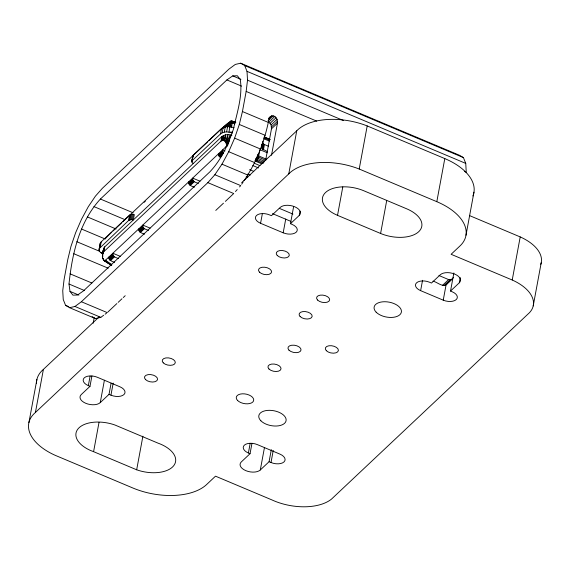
<?xml version="1.0" encoding="UTF-8"?>
<svg xmlns="http://www.w3.org/2000/svg" width="570" height="570" viewBox="0 0 570 570"><rect width="100%" height="100%" fill="white"/><g stroke="black" fill="none" stroke-linecap="round" stroke-linejoin="round"><path stroke-width="0.85" d="M224.445 127.673L224.452 126.02L230.686 121.189L235.659 121.959M226.625 126.797L226.696 124.153L225.563 127.153M265.684 160.056L271.477 128.813L271.106 124.923L268.897 122.009L274.882 116.373L277.091 119.287L277.462 123.177L271.505 155.289M114.62 262.321C112.204 261.48 108.222 260.39 108.884 256.999M118.61 258.559C116.195 257.726 112.204 256.635 112.874 253.244L120.185 256.322M144.538 234.142C142.122 233.301 138.139 232.211 138.802 228.827M148.528 230.387C146.112 229.546 142.13 228.456 142.792 225.065L150.109 228.143M194.413 187.174C191.997 186.34 188.014 185.25 188.677 181.859M198.403 183.419C195.987 182.585 192.005 181.488 192.667 178.104L199.977 181.182M221.965 155.674L220.255 157.284L219.08 156.237L218.595 153.679M219.614 156.871L223.604 153.109L222.706 151.677L222.585 149.924L225.029 150.95M255.061 160.833L256.101 161.445L257.989 158.446L257.348 156.615L257.462 154.926L258.759 155.973L266.09 159.059M229.112 126.861L229.503 121.987L232.496 121.496L235.809 122.286M68.999 284.017C72.084 253.871 79.28 221.965 100.413 199.037L226.888 79.935L232.724 75.888L237.341 75.753L240.284 79.536C242.813 96.259 236.892 112.96 233.415 129.19C228.143 144.609 221.21 159.935 209.845 171.869L83.377 290.971L77.534 295.018L72.917 295.153L69.982 291.363L68.999 284.017L84.36 290.486M111.122 265.307C108.4 262.863 103.875 261.822 102.564 258.089L102.857 255.538M103.127 253.073L103.719 248.278L104.716 246.895L221.787 136.65C224.587 134.292 228.549 134.263 231.897 135.282M102.671 257.177L102.351 256.272L103.484 249.781L102.458 254.697L103.719 248.278L102.458 254.697L102.564 258.089L104.26 260.554L110.701 264.858M69.569 307.7L74.962 306.468L81.375 301.744L207.851 182.642L214.854 174.726L221.979 164.174L228.72 151.698L234.633 138.147L239.315 124.452L242.435 111.535L246.162 91.428L247.515 80.171L247.017 71.357L244.687 65.564L240.69 63.206L235.296 64.431L228.884 69.162L102.408 188.264L95.404 196.173L88.286 206.725L81.538 219.201L75.625 232.752L70.951 246.454L67.823 259.364L64.096 279.478L62.743 290.728L63.249 299.549L65.571 305.335L69.569 307.7L95.439 318.58L100.826 317.355L103.683 315.253M227.943 144.93L226.653 145.4L225.784 142.058L226.155 140.89L225.556 134.826L224.701 141.054L228.385 143.668L225.998 146.711L105.471 260.212L104.26 260.554M102.999 254.199L99.565 251.527L99.009 250.08L100.242 243.191L101.239 241.808L129.461 215.232L132.261 214.213L134.328 214.562L133.33 219.949L131.264 219.6L128.464 220.618L99.244 248.577M100.242 243.191L99.009 250.08M103.883 251.384L104.716 246.895L103.241 252.218L220.96 141.139L222.656 140.427L223.44 135.539L223.647 140.576L224.701 141.054L229.026 141.161L230.195 134.876L227.622 140.933L225.784 142.058L228.755 142.372L229.026 141.161M28.913 422.577L36.9 379.485M469.694 215.66L520.211 236.921L512.223 280.012A42.38 23.142 10.5 0 1 528.105 313.963L331.505 499.099A44.09 24.075 10.5 0 1 271.762 499.847L215.503 476.171L206.632 484.521A55.368 30.238 10.5 0 1 132.796 487.97L55.19 455.316A53.466 29.198 10.5 0 1 35.418 412.473L43.406 369.381L99.13 316.906M100.242 247.195L101.239 241.808M93.166 323.233L94.136 318.024M91.905 376.008L89.989 386.346L88.336 385.648L90.096 376.172M128.464 220.618L129.461 215.232M129.219 220.098L130.216 214.712M130.181 219.749L131.178 214.363M131.264 219.6L132.261 214.213M132.347 219.671L133.344 214.284M89.989 386.346L81.211 394.611A10.866 5.935 10.5 0 0 85.757 403.296A10.866 5.935 10.5 0 0 100.249 402.62L104.403 380.211M93.594 451.668A28.714 15.682 10.5 0 1 77.94 428.989A28.714 15.682 10.5 0 1 114.898 424.992L157.976 443.125A28.714 15.682 10.5 0 1 173.629 465.804A28.714 15.682 10.5 0 1 136.672 469.794L93.594 451.668L99.023 422.363M100.249 402.62L109.027 394.355L111.1 383.154M109.027 394.355L110.943 395.167L113.181 383.097M193.173 163.597L191.67 161.844L193.294 155.118L221.516 128.542C225.057 125.514 230.038 126.554 234.085 127.773M191.67 161.844L192.817 155.76M192.012 161.759L192.439 159.443M191.819 161.146L193.294 155.118M136.672 469.794L142.899 436.185M192.297 160.505L220.519 133.929L221.516 128.542M220.519 133.929L222.165 132.824L223.169 127.431M220.96 141.139L221.787 136.65L221.744 140.619L223.44 135.539M223.34 128.271L223.618 126.775L224.452 126.02L223.974 127.516M222.165 132.824L224.281 132.112L225.278 126.725M224.281 132.112L226.618 131.884L227.622 126.497M229.917 126.775L228.919 132.162L226.618 131.884M231.627 127.131L232.346 121.161L230.686 121.189L231.099 127.046M261.801 163.839L256.101 161.445L255.681 159.037L257.982 155.517L258.274 153.943M267.501 151.627L262.15 148.87L262.848 141.196M262.15 148.87L262.941 142.814M262.663 149.461L263.661 144.075L263.148 143.483M244.046 180.69C255.937 163.17 263.882 143.084 268.306 122.422C268.698 119.949 269.068 116.693 271.854 115.788L274.882 116.373M263.44 149.917L264.444 144.531L263.661 144.075M293.657 206.468L290.458 223.704L292.111 224.402A9.754 5.33 10.5 0 1 296.193 232.204A9.754 5.33 10.5 0 1 283.183 232.809L260.576 223.297L262.335 213.814M35.418 412.473L288.762 173.9L296.749 130.808A53.466 29.198 10.5 0 1 367.194 125.927L444.799 158.588A55.368 30.238 10.5 0 1 472.872 195.98M283.183 232.809L285.741 219.022M251.961 443.36L250.045 453.699L248.392 453L250.152 443.524M290.458 223.704L299.236 215.439L300.034 211.128M250.045 453.699L241.274 461.964A10.866 5.935 10.5 0 0 245.82 470.649A10.866 5.935 10.5 0 0 260.305 469.972L264.459 447.564M260.305 469.972L269.083 461.707L271.32 449.645M269.083 461.707L271.007 462.519L273.237 450.45M337.526 215.346A28.585 15.611 10.5 0 1 325.563 192.489A28.585 15.611 10.5 0 1 363.681 190.715L406.759 208.841A28.585 15.611 10.5 0 1 418.722 231.691A28.585 15.611 10.5 0 1 380.603 233.472L337.526 215.346L342.798 186.903M288.762 173.9A53.466 29.198 10.5 0 1 359.207 169.026L367.194 125.927M380.603 233.472L386.674 200.718M512.223 280.012L451.112 254.298L459.976 245.948A55.368 30.238 10.5 0 0 436.812 201.68L444.799 158.588M453.87 272.959L450.521 291.056L452.174 291.755A9.754 5.33 10.5 0 1 456.257 299.556A9.754 5.33 10.5 0 1 443.239 300.162L420.632 290.65L422.548 280.305M443.239 300.162L446.274 283.789M465.982 235.26L473.969 192.168M450.521 291.056L459.292 282.791L460.254 277.618M533.207 305.94L541.194 262.848M102.757 253.337L103.719 248.278M111.749 265.378L105.308 261.074L105.471 260.212L111.791 264.587M224.965 127.644L225.485 125.136M227.109 127.06L228.029 123.099L230.95 122.978L234.911 123.818M263.262 163.426L256.749 160.69L258.459 157.178L259.927 149.689L267.252 152.774M226.155 140.89L227.893 134.598L227.622 140.933L228.755 142.372M229.66 126.875L230.95 122.978L232.496 122.201L234.983 122.792M225.556 134.826L223.647 140.576L222.656 140.427M227.858 126.554L229.482 122.935L230.85 121.859L235.032 122.963M241.673 184.21L243.098 182.094M432.986 281.167C437.233 281.844 443.994 288.926 447.429 283.233M446.538 284.48L453.414 277.597M231.691 121.709L232.346 121.161M235.467 191.548L237.22 189.568M239.557 186.932L240.725 185.613L214.854 174.726M111.72 232.147L105.678 238.317M113.017 230.928L121.424 223.013M122.721 221.794L207.452 142.001M208.741 140.783L223.618 126.775M144.167 202.279L145.307 201.203M225.67 125.521L228.542 122.978L225.691 125.664M108.834 257.875L112.824 254.12M138.752 229.703L142.742 225.941M188.627 182.735L192.617 178.98M218.552 154.555L222.542 150.801M108.998 258.759L112.988 255.004M138.923 230.579L142.913 226.824M188.791 183.618L192.781 179.856M218.716 155.439L222.706 151.677M109.369 259.557L113.359 255.795M139.287 231.377L143.277 227.622M189.162 184.409L193.152 180.654M219.08 156.237L223.07 152.475M109.896 260.191L113.886 256.436M139.821 232.011L143.811 228.257M189.689 185.051L193.679 181.288M110.537 260.604L114.527 256.842M140.462 232.425L144.452 228.67M190.33 185.457L194.32 181.702M268.691 118.197L270.486 116.508M268.862 118.61L271.854 115.788M267.993 120.812L273.379 115.739M270.18 123.241L276.165 117.605M271.106 124.923L277.091 119.287M271.555 126.861L277.54 121.225M271.477 128.813L277.462 123.177M241.68 182.671L296.749 130.808M107.887 312.025L116.864 303.568M118.147 302.364L121.994 298.737M123.277 297.533L125.201 295.716M215.766 210.43L223.461 203.191M225.385 201.374L233.721 193.529L207.851 182.642M442.641 285.228L448.626 279.592L451.355 279.635L452.523 278.844M444.023 285.527L450.008 279.891M448.027 282.67L451.02 279.856M445.37 285.271L451.355 279.635M105.108 314.205L106.533 313.151M225.998 146.711L227.48 146.027M103.27 259.685L104.688 261.003L106.07 260.768M232.417 132.062L228.919 132.162L232.318 132.974M226.532 143.604L228.385 143.668M230.686 121.189L232.496 121.496M235.389 122.03L231.178 120.99L230.658 121.574L232.068 121.239L235.446 122.172M100.854 252.759L102.507 253.222M240.69 63.206L459.42 155.247L463.417 157.605L465.747 163.398L466.246 172.218L464.614 171.527M244.687 65.564L463.417 157.605M247.017 71.357L465.747 163.398M247.515 80.171L343.368 120.505M232.724 75.888L240.911 79.33M226.888 79.935L241.623 86.134M246.162 91.428L316.614 121.068M242.435 111.535L268.306 122.422M359.207 169.026L436.812 201.68M239.315 124.452L265.178 135.332M264.245 136.914L269.945 139.315M264.544 137.292L270.244 139.693M263.825 137.684L269.524 140.085M263.718 138.702L269.418 141.103M264.444 144.531L268.498 146.241M234.633 138.147L260.504 149.034M257.348 156.615L265.784 160.263M264.501 161.182L256.628 157.911L256.749 160.69L255.681 159.037M257.398 159.657L263.917 162.393M228.72 151.698L254.59 162.585M254.291 163.262L259.977 165.656M252.802 165.542L258.516 167.943M249.632 169.639L253.707 171.356M247.722 174.092L250.152 175.111M221.979 164.174L247.843 175.061M246.212 176.358L247.836 177.042M279.293 208.342L292.93 214.078M438.971 275.531L448.626 279.592M272.503 213.636L290.957 221.402M100.413 199.037L133.159 212.817M93.922 206.596L125.037 219.692M87.417 216.935L116.073 228.99M81.531 229.033L105.272 239.03M76.843 241.716L99.764 251.363M73.808 253.728L108.193 268.199M70.082 273.842L91.905 283.026M69.982 291.363L78.874 295.103M81.375 301.744L107.246 312.624M74.962 306.468L100.826 317.355M65.571 305.335L68.806 306.696M104.367 260.554L105.308 261.074M92.112 316.614L95.439 318.58M255.118 160.384L256.101 161.445M102.564 258.089L103.576 259.215M257.982 155.517L258.459 157.178M192.674 156.458L192.867 157.135M261.708 144.16L261.943 148.2M36.487 383.289A53.466 29.198 10.5 0 1 43.406 369.381M520.211 236.921A42.38 23.142 10.5 0 1 540.773 264.309M248.392 453A9.754 5.33 10.5 0 1 244.309 445.206A9.754 5.33 10.5 0 1 257.327 444.593L279.934 454.112A9.754 5.33 10.5 0 1 284.017 461.907A9.754 5.33 10.5 0 1 271.007 462.519M420.632 290.65A9.754 5.33 10.5 0 1 416.549 282.848A9.754 5.33 10.5 0 1 429.559 282.243L431.483 283.048L440.261 274.783A10.866 5.935 10.5 0 1 454.746 274.106A10.866 5.935 10.5 0 1 459.292 282.791M299.236 215.439A10.866 5.935 10.5 0 0 294.69 206.753A10.866 5.935 10.5 0 0 280.205 207.43L271.427 215.695L269.503 214.89A9.754 5.33 10.5 0 0 256.493 215.496A9.754 5.33 10.5 0 0 260.576 223.297M88.336 385.648A9.754 5.33 10.5 0 1 84.253 377.853A9.754 5.33 10.5 0 1 97.263 377.24L119.871 386.759A9.754 5.33 10.5 0 1 123.954 394.554A9.754 5.33 10.5 0 1 110.943 395.167M237.605 400.489A8.849 4.831 10.5 0 0 252.738 402.078A8.849 4.831 10.5 0 0 244.615 393.884A8.849 4.831 10.5 0 0 237.605 400.489M277.241 255.474A6.626 3.62 10.5 0 0 288.577 256.664A6.626 3.62 10.5 0 0 282.492 250.529A6.626 3.62 10.5 0 0 277.241 255.474M163.234 362.834A6.626 3.62 10.5 0 0 174.57 364.023A6.626 3.62 10.5 0 0 168.492 357.889A6.626 3.62 10.5 0 0 163.234 362.834M145.5 379.534A6.626 3.62 10.5 0 0 156.835 380.724A6.626 3.62 10.5 0 0 150.758 374.59A6.626 3.62 10.5 0 0 145.5 379.534M259.507 272.175A6.626 3.62 10.5 0 0 270.843 273.365A6.626 3.62 10.5 0 0 264.758 267.23A6.626 3.62 10.5 0 0 259.507 272.175M268.969 369.004A6.626 3.62 10.5 0 0 280.305 370.194A6.626 3.62 10.5 0 0 274.22 364.052A6.626 3.62 10.5 0 0 268.969 369.004M260.882 420.795A13.865 7.574 10.5 0 0 284.594 423.289A13.865 7.574 10.5 0 0 271.869 410.45A13.865 7.574 10.5 0 0 260.882 420.795M376.186 312.21A13.865 7.574 10.5 0 0 399.891 314.704A13.865 7.574 10.5 0 0 387.173 301.865A13.865 7.574 10.5 0 0 376.186 312.21M300.105 316.521A6.626 3.62 10.5 0 0 311.441 317.711A6.626 3.62 10.5 0 0 305.363 311.576A6.626 3.62 10.5 0 0 300.105 316.521M288.976 350.158A6.626 3.62 10.5 0 0 300.312 351.348A6.626 3.62 10.5 0 0 294.227 345.213A6.626 3.62 10.5 0 0 288.976 350.158M326.325 350.685A6.626 3.62 10.5 0 0 337.661 351.875A6.626 3.62 10.5 0 0 331.576 345.733A6.626 3.62 10.5 0 0 326.325 350.685M317.583 300.062A6.626 3.62 10.5 0 0 328.918 301.252A6.626 3.62 10.5 0 0 322.834 295.118A6.626 3.62 10.5 0 0 317.583 300.062"/></g></svg>
